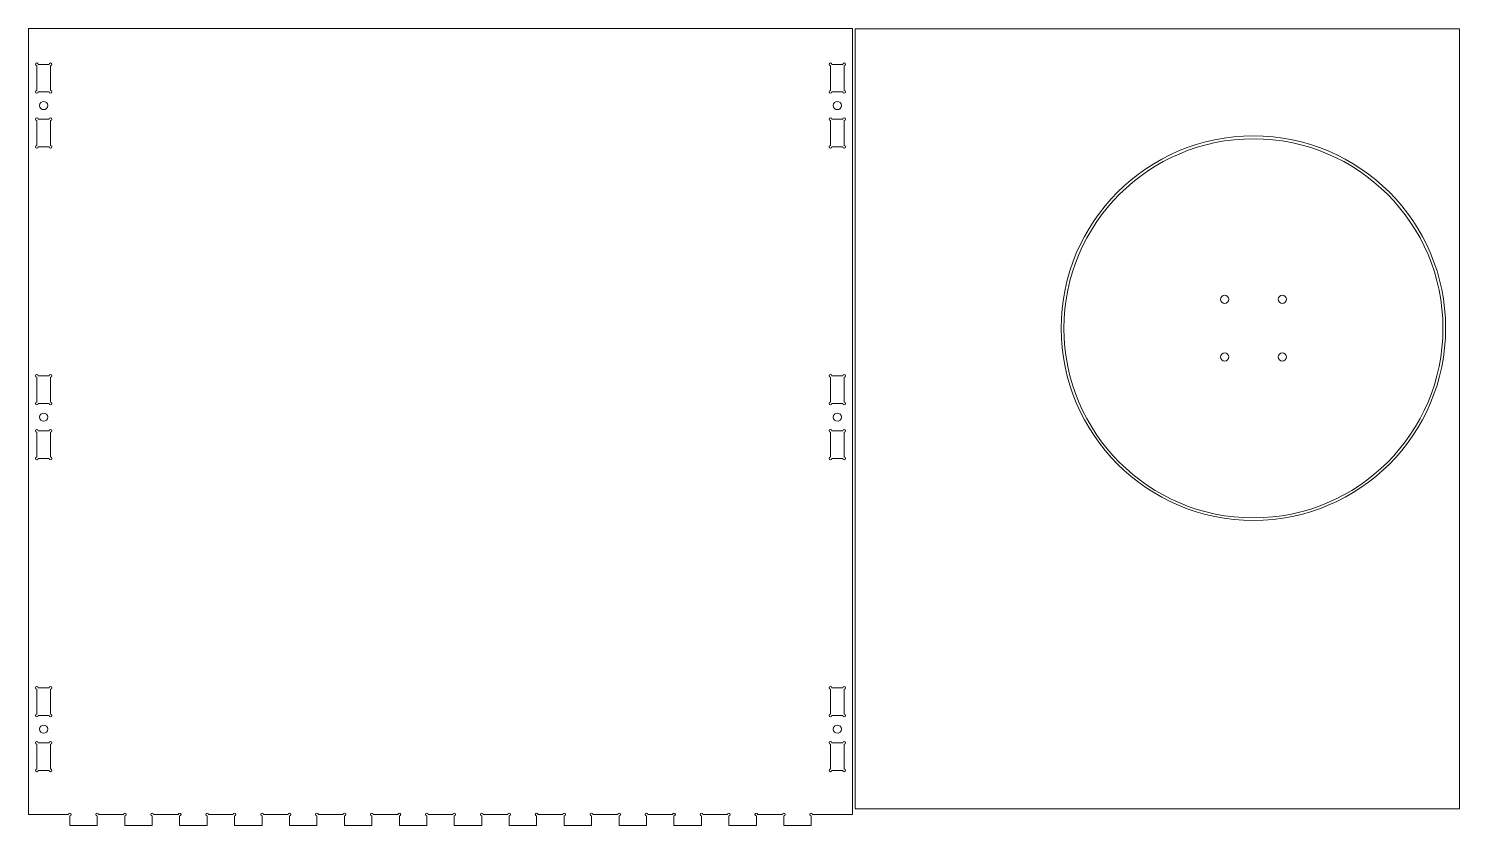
# Model space of a CAD drawing. Header units: millimetres. Extents: x -299 to 222, y -141 to 149.
import ezdxf

# ---------------------------------------------------------------- set-up
doc = ezdxf.new("R2010")
doc.units = ezdxf.units.MM
doc.header["$MEASUREMENT"] = 0
doc.layers.add('Layer 1', color=7, linetype='Continuous')

msp = doc.modelspace()

# ---------------------------------------------------------------- linework, layer by layer
at = {"layer": 'Layer 1', "color": 250, "lineweight": 9}
for points, knots in [([(-299, 149.0333), (-299, 149.0333), (1, 149.0333), (1, 149.0333), (1, 149.0333), (1, 149.0333), (1, -134), (1, -134), (1, -134), (1, -134), (1, -137), (1, -137), (1, -137), (1, -137), (-9, -137), (-9, -137), (-9, -137), (-9, -137), (-9.3204, -137), (-9.3204, -137), (-9.3204, -137), (-9.3204, -137), (-13.5, -137), (-13.5, -137), (-13.5, -137), (-13.5, -136.7239), (-13.7239, -136.5), (-14, -136.5), (-14, -136.5), (-14.2761, -136.5), (-14.5, -136.7239), (-14.5, -137), (-14.5, -137), (-14.5, -137.2761), (-14.2761, -137.5), (-14, -137.5), (-14, -137.5), (-14, -137.5), (-14, -141), (-14, -141), (-14, -141), (-14, -141), (-24, -141), (-24, -141), (-24, -141), (-24, -141), (-24, -137.5), (-24, -137.5), (-24, -137.5), (-23.7239, -137.5), (-23.5, -137.2761), (-23.5, -137), (-23.5, -137), (-23.5, -136.7239), (-23.7239, -136.5), (-24, -136.5), (-24, -136.5), (-24.2761, -136.5), (-24.5, -136.7239), (-24.5, -137), (-24.5, -137), (-24.5, -137), (-29, -137), (-29, -137), (-29, -137), (-29, -137), (-29.3204, -137), (-29.3204, -137), (-29.3204, -137), (-29.3204, -137), (-33.5, -137), (-33.5, -137), (-33.5, -137), (-33.5, -136.7239), (-33.7239, -136.5), (-34, -136.5), (-34, -136.5), (-34.2761, -136.5), (-34.5, -136.7239), (-34.5, -137), (-34.5, -137), (-34.5, -137.2761), (-34.2761, -137.5), (-34, -137.5), (-34, -137.5), (-34, -137.5), (-34, -141), (-34, -141), (-34, -141), (-34, -141), (-44, -141), (-44, -141), (-44, -141), (-44, -141), (-44, -137.5), (-44, -137.5), (-44, -137.5), (-43.7239, -137.5), (-43.5, -137.2761), (-43.5, -137), (-43.5, -137), (-43.5, -136.7239), (-43.7239, -136.5), (-44, -136.5), (-44, -136.5), (-44.2761, -136.5), (-44.5, -136.7239), (-44.5, -137), (-44.5, -137), (-44.5, -137), (-49, -137), (-49, -137), (-49, -137), (-49, -137), (-49.3204, -137), (-49.3204, -137), (-49.3204, -137), (-49.3204, -137), (-53.5, -137), (-53.5, -137), (-53.5, -137), (-53.5, -136.7239), (-53.7239, -136.5), (-54, -136.5), (-54, -136.5), (-54.2761, -136.5), (-54.5, -136.7239), (-54.5, -137), (-54.5, -137), (-54.5, -137.2761), (-54.2761, -137.5), (-54, -137.5), (-54, -137.5), (-54, -137.5), (-54, -141), (-54, -141), (-54, -141), (-54, -141), (-64, -141), (-64, -141), (-64, -141), (-64, -141), (-64, -137.5), (-64, -137.5), (-64, -137.5), (-63.7239, -137.5), (-63.5, -137.2761), (-63.5, -137), (-63.5, -137), (-63.5, -136.7239), (-63.7239, -136.5), (-64, -136.5), (-64, -136.5), (-64.2761, -136.5), (-64.5, -136.7239), (-64.5, -137), (-64.5, -137), (-64.5, -137), (-69, -137), (-69, -137), (-69, -137), (-69, -137), (-69.3204, -137), (-69.3204, -137), (-69.3204, -137), (-69.3204, -137), (-73.5, -137), (-73.5, -137), (-73.5, -137), (-73.5, -136.7239), (-73.7239, -136.5), (-74, -136.5), (-74, -136.5), (-74.2761, -136.5), (-74.5, -136.7239), (-74.5, -137), (-74.5, -137), (-74.5, -137.2761), (-74.2761, -137.5), (-74, -137.5), (-74, -137.5), (-74, -137.5), (-74, -141), (-74, -141), (-74, -141), (-74, -141), (-84, -141), (-84, -141), (-84, -141), (-84, -141), (-84, -137.5), (-84, -137.5), (-84, -137.5), (-83.7239, -137.5), (-83.5, -137.2761), (-83.5, -137), (-83.5, -137), (-83.5, -136.7239), (-83.7239, -136.5), (-84, -136.5), (-84, -136.5), (-84.2761, -136.5), (-84.5, -136.7239), (-84.5, -137), (-84.5, -137), (-84.5, -137), (-89, -137), (-89, -137), (-89, -137), (-89, -137), (-89.3204, -137), (-89.3204, -137), (-89.3204, -137), (-89.3204, -137), (-93.5, -137), (-93.5, -137), (-93.5, -137), (-93.5, -136.7239), (-93.7239, -136.5), (-94, -136.5), (-94, -136.5), (-94.2761, -136.5), (-94.5, -136.7239), (-94.5, -137), (-94.5, -137), (-94.5, -137.2761), (-94.2761, -137.5), (-94, -137.5), (-94, -137.5), (-94, -137.5), (-94, -141), (-94, -141), (-94, -141), (-94, -141), (-104, -141), (-104, -141), (-104, -141), (-104, -141), (-104, -137.5), (-104, -137.5), (-104, -137.5), (-103.7239, -137.5), (-103.5, -137.2761), (-103.5, -137), (-103.5, -137), (-103.5, -136.7239), (-103.7239, -136.5), (-104, -136.5), (-104, -136.5), (-104.2761, -136.5), (-104.5, -136.7239), (-104.5, -137), (-104.5, -137), (-104.5, -137), (-109, -137), (-109, -137), (-109, -137), (-109, -137), (-109.3204, -137), (-109.3204, -137), (-109.3204, -137), (-109.3204, -137), (-113.5, -137), (-113.5, -137), (-113.5, -137), (-113.5, -136.7239), (-113.7239, -136.5), (-114, -136.5), (-114, -136.5), (-114.2761, -136.5), (-114.5, -136.7239), (-114.5, -137), (-114.5, -137), (-114.5, -137.2761), (-114.2761, -137.5), (-114, -137.5), (-114, -137.5), (-114, -137.5), (-114, -141), (-114, -141), (-114, -141), (-114, -141), (-124, -141), (-124, -141), (-124, -141), (-124, -141), (-124, -137.5), (-124, -137.5), (-124, -137.5), (-123.7239, -137.5), (-123.5, -137.2761), (-123.5, -137), (-123.5, -137), (-123.5, -136.7239), (-123.7239, -136.5), (-124, -136.5), (-124, -136.5), (-124.2761, -136.5), (-124.5, -136.7239), (-124.5, -137), (-124.5, -137), (-124.5, -137), (-129, -137), (-129, -137), (-129, -137), (-129, -137), (-129.3204, -137), (-129.3204, -137), (-129.3204, -137), (-129.3204, -137), (-133.5, -137), (-133.5, -137), (-133.5, -137), (-133.5, -136.7239), (-133.7239, -136.5), (-134, -136.5), (-134, -136.5), (-134.2761, -136.5), (-134.5, -136.7239), (-134.5, -137), (-134.5, -137), (-134.5, -137.2761), (-134.2761, -137.5), (-134, -137.5), (-134, -137.5), (-134, -137.5), (-134, -141), (-134, -141), (-134, -141), (-134, -141), (-144, -141), (-144, -141), (-144, -141), (-144, -141), (-144, -137.5), (-144, -137.5), (-144, -137.5), (-143.7239, -137.5), (-143.5, -137.2761), (-143.5, -137), (-143.5, -137), (-143.5, -136.7239), (-143.7239, -136.5), (-144, -136.5), (-144, -136.5), (-144.2761, -136.5), (-144.5, -136.7239), (-144.5, -137), (-144.5, -137), (-144.5, -137), (-149, -137), (-149, -137), (-149, -137), (-149, -137), (-149.3204, -137), (-149.3204, -137), (-149.3204, -137), (-149.3204, -137), (-153.5, -137), (-153.5, -137), (-153.5, -137), (-153.5, -136.7239), (-153.7239, -136.5), (-154, -136.5), (-154, -136.5), (-154.2761, -136.5), (-154.5, -136.7239), (-154.5, -137), (-154.5, -137), (-154.5, -137.2761), (-154.2761, -137.5), (-154, -137.5), (-154, -137.5), (-154, -137.5), (-154, -141), (-154, -141), (-154, -141), (-154, -141), (-164, -141), (-164, -141), (-164, -141), (-164, -141), (-164, -137.5), (-164, -137.5), (-164, -137.5), (-163.7239, -137.5), (-163.5, -137.2761), (-163.5, -137), (-163.5, -137), (-163.5, -136.7239), (-163.7239, -136.5), (-164, -136.5), (-164, -136.5), (-164.2761, -136.5), (-164.5, -136.7239), (-164.5, -137), (-164.5, -137), (-164.5, -137), (-169, -137), (-169, -137), (-169, -137), (-169, -137), (-169.3204, -137), (-169.3204, -137), (-169.3204, -137), (-169.3204, -137), (-173.5, -137), (-173.5, -137), (-173.5, -137), (-173.5, -136.7239), (-173.7239, -136.5), (-174, -136.5), (-174, -136.5), (-174.2761, -136.5), (-174.5, -136.7239), (-174.5, -137), (-174.5, -137), (-174.5, -137.2761), (-174.2761, -137.5), (-174, -137.5), (-174, -137.5), (-174, -137.5), (-174, -141), (-174, -141), (-174, -141), (-174, -141), (-184, -141), (-184, -141), (-184, -141), (-184, -141), (-184, -137.5), (-184, -137.5), (-184, -137.5), (-183.7239, -137.5), (-183.5, -137.2761), (-183.5, -137), (-183.5, -137), (-183.5, -136.7239), (-183.7239, -136.5), (-184, -136.5), (-184, -136.5), (-184.2761, -136.5), (-184.5, -136.7239), (-184.5, -137), (-184.5, -137), (-184.5, -137), (-189, -137), (-189, -137), (-189, -137), (-189, -137), (-189.3204, -137), (-189.3204, -137), (-189.3204, -137), (-189.3204, -137), (-193.5, -137), (-193.5, -137), (-193.5, -137), (-193.5, -136.7239), (-193.7239, -136.5), (-194, -136.5), (-194, -136.5), (-194.2761, -136.5), (-194.5, -136.7239), (-194.5, -137), (-194.5, -137), (-194.5, -137.2761), (-194.2761, -137.5), (-194, -137.5), (-194, -137.5), (-194, -137.5), (-194, -141), (-194, -141), (-194, -141), (-194, -141), (-204, -141), (-204, -141), (-204, -141), (-204, -141), (-204, -137.5), (-204, -137.5), (-204, -137.5), (-203.7239, -137.5), (-203.5, -137.2761), (-203.5, -137), (-203.5, -137), (-203.5, -136.7239), (-203.7239, -136.5), (-204, -136.5), (-204, -136.5), (-204.2761, -136.5), (-204.5, -136.7239), (-204.5, -137), (-204.5, -137), (-204.5, -137), (-209, -137), (-209, -137), (-209, -137), (-209, -137), (-209.3204, -137), (-209.3204, -137), (-209.3204, -137), (-209.3204, -137), (-213.5, -137), (-213.5, -137), (-213.5, -137), (-213.5, -136.7239), (-213.7239, -136.5), (-214, -136.5), (-214, -136.5), (-214.2761, -136.5), (-214.5, -136.7239), (-214.5, -137), (-214.5, -137), (-214.5, -137.2761), (-214.2761, -137.5), (-214, -137.5), (-214, -137.5), (-214, -137.5), (-214, -141), (-214, -141), (-214, -141), (-214, -141), (-224, -141), (-224, -141), (-224, -141), (-224, -141), (-224, -137.5), (-224, -137.5), (-224, -137.5), (-223.7239, -137.5), (-223.5, -137.2761), (-223.5, -137), (-223.5, -137), (-223.5, -136.7239), (-223.7239, -136.5), (-224, -136.5), (-224, -136.5), (-224.2761, -136.5), (-224.5, -136.7239), (-224.5, -137), (-224.5, -137), (-224.5, -137), (-229, -137), (-229, -137), (-229, -137), (-229, -137), (-229.3204, -137), (-229.3204, -137), (-229.3204, -137), (-229.3204, -137), (-233.5, -137), (-233.5, -137), (-233.5, -137), (-233.5, -136.7239), (-233.7239, -136.5), (-234, -136.5), (-234, -136.5), (-234.2761, -136.5), (-234.5, -136.7239), (-234.5, -137), (-234.5, -137), (-234.5, -137.2761), (-234.2761, -137.5), (-234, -137.5), (-234, -137.5), (-234, -137.5), (-234, -141), (-234, -141), (-234, -141), (-234, -141), (-244, -141), (-244, -141), (-244, -141), (-244, -141), (-244, -137.5), (-244, -137.5), (-244, -137.5), (-243.7239, -137.5), (-243.5, -137.2761), (-243.5, -137), (-243.5, -137), (-243.5, -136.7239), (-243.7239, -136.5), (-244, -136.5), (-244, -136.5), (-244.2761, -136.5), (-244.5, -136.7239), (-244.5, -137), (-244.5, -137), (-244.5, -137), (-249, -137), (-249, -137), (-249, -137), (-249, -137), (-249.3204, -137), (-249.3204, -137), (-249.3204, -137), (-249.3204, -137), (-253.5, -137), (-253.5, -137), (-253.5, -137), (-253.5, -136.7239), (-253.7239, -136.5), (-254, -136.5), (-254, -136.5), (-254.2761, -136.5), (-254.5, -136.7239), (-254.5, -137), (-254.5, -137), (-254.5, -137.2761), (-254.2761, -137.5), (-254, -137.5), (-254, -137.5), (-254, -137.5), (-254, -141), (-254, -141), (-254, -141), (-254, -141), (-264, -141), (-264, -141), (-264, -141), (-264, -141), (-264, -137.5), (-264, -137.5), (-264, -137.5), (-263.7239, -137.5), (-263.5, -137.2761), (-263.5, -137), (-263.5, -137), (-263.5, -136.7239), (-263.7239, -136.5), (-264, -136.5), (-264, -136.5), (-264.2761, -136.5), (-264.5, -136.7239), (-264.5, -137), (-264.5, -137), (-264.5, -137), (-269, -137), (-269, -137), (-269, -137), (-269, -137), (-269.3204, -137), (-269.3204, -137), (-269.3204, -137), (-269.3204, -137), (-273.5, -137), (-273.5, -137), (-273.5, -137), (-273.5, -136.7239), (-273.7239, -136.5), (-274, -136.5), (-274, -136.5), (-274.2761, -136.5), (-274.5, -136.7239), (-274.5, -137), (-274.5, -137), (-274.5, -137.2761), (-274.2761, -137.5), (-274, -137.5), (-274, -137.5), (-274, -137.5), (-274, -141), (-274, -141), (-274, -141), (-274, -141), (-284, -141), (-284, -141), (-284, -141), (-284, -141), (-284, -137.5), (-284, -137.5), (-284, -137.5), (-283.7239, -137.5), (-283.5, -137.2761), (-283.5, -137), (-283.5, -137), (-283.5, -136.7239), (-283.7239, -136.5), (-284, -136.5), (-284, -136.5), (-284.2761, -136.5), (-284.5, -136.7239), (-284.5, -137), (-284.5, -137), (-284.5, -137), (-289, -137), (-289, -137), (-289, -137), (-289, -137), (-299, -137), (-299, -137), (-299, -137), (-299, -137), (-299, -134), (-299, -134), (-299, -134), (-299, -134), (-299, 149.0333), (-299, 149.0333)], [0, 0, 0, 0, 0.00571429, 0.00571429, 0.00571429, 0.00571429, 0.01142857, 0.01142857, 0.01142857, 0.01142857, 0.01714286, 0.01714286, 0.01714286, 0.01714286, 0.02285714, 0.02285714, 0.02285714, 0.02285714, 0.02857143, 0.02857143, 0.02857143, 0.02857143, 0.03428571, 0.03428571, 0.03428571, 0.03428571, 0.04, 0.04, 0.04, 0.04, 0.04571429, 0.04571429, 0.04571429, 0.04571429, 0.05142857, 0.05142857, 0.05142857, 0.05142857, 0.05714286, 0.05714286, 0.05714286, 0.05714286, 0.06285714, 0.06285714, 0.06285714, 0.06285714, 0.06857143, 0.06857143, 0.06857143, 0.06857143, 0.07428571, 0.07428571, 0.07428571, 0.07428571, 0.08, 0.08, 0.08, 0.08, 0.08571429, 0.08571429, 0.08571429, 0.08571429, 0.09142857, 0.09142857, 0.09142857, 0.09142857, 0.09714286, 0.09714286, 0.09714286, 0.09714286, 0.10285714, 0.10285714, 0.10285714, 0.10285714, 0.10857143, 0.10857143, 0.10857143, 0.10857143, 0.11428571, 0.11428571, 0.11428571, 0.11428571, 0.12, 0.12, 0.12, 0.12, 0.12571429, 0.12571429, 0.12571429, 0.12571429, 0.13142857, 0.13142857, 0.13142857, 0.13142857, 0.13714286, 0.13714286, 0.13714286, 0.13714286, 0.14285714, 0.14285714, 0.14285714, 0.14285714, 0.14857143, 0.14857143, 0.14857143, 0.14857143, 0.15428571, 0.15428571, 0.15428571, 0.15428571, 0.16, 0.16, 0.16, 0.16, 0.16571429, 0.16571429, 0.16571429, 0.16571429, 0.17142857, 0.17142857, 0.17142857, 0.17142857, 0.17714286, 0.17714286, 0.17714286, 0.17714286, 0.18285714, 0.18285714, 0.18285714, 0.18285714, 0.18857143, 0.18857143, 0.18857143, 0.18857143, 0.19428571, 0.19428571, 0.19428571, 0.19428571, 0.2, 0.2, 0.2, 0.2, 0.20571429, 0.20571429, 0.20571429, 0.20571429, 0.21142857, 0.21142857, 0.21142857, 0.21142857, 0.21714286, 0.21714286, 0.21714286, 0.21714286, 0.22285714, 0.22285714, 0.22285714, 0.22285714, 0.22857143, 0.22857143, 0.22857143, 0.22857143, 0.23428571, 0.23428571, 0.23428571, 0.23428571, 0.24, 0.24, 0.24, 0.24, 0.24571429, 0.24571429, 0.24571429, 0.24571429, 0.25142857, 0.25142857, 0.25142857, 0.25142857, 0.25714286, 0.25714286, 0.25714286, 0.25714286, 0.26285714, 0.26285714, 0.26285714, 0.26285714, 0.26857143, 0.26857143, 0.26857143, 0.26857143, 0.27428571, 0.27428571, 0.27428571, 0.27428571, 0.28, 0.28, 0.28, 0.28, 0.28571429, 0.28571429, 0.28571429, 0.28571429, 0.29142857, 0.29142857, 0.29142857, 0.29142857, 0.29714286, 0.29714286, 0.29714286, 0.29714286, 0.30285714, 0.30285714, 0.30285714, 0.30285714, 0.30857143, 0.30857143, 0.30857143, 0.30857143, 0.31428571, 0.31428571, 0.31428571, 0.31428571, 0.32, 0.32, 0.32, 0.32, 0.32571429, 0.32571429, 0.32571429, 0.32571429, 0.33142857, 0.33142857, 0.33142857, 0.33142857, 0.33714286, 0.33714286, 0.33714286, 0.33714286, 0.34285714, 0.34285714, 0.34285714, 0.34285714, 0.34857143, 0.34857143, 0.34857143, 0.34857143, 0.35428571, 0.35428571, 0.35428571, 0.35428571, 0.36, 0.36, 0.36, 0.36, 0.36571429, 0.36571429, 0.36571429, 0.36571429, 0.37142857, 0.37142857, 0.37142857, 0.37142857, 0.37714286, 0.37714286, 0.37714286, 0.37714286, 0.38285714, 0.38285714, 0.38285714, 0.38285714, 0.38857143, 0.38857143, 0.38857143, 0.38857143, 0.39428571, 0.39428571, 0.39428571, 0.39428571, 0.4, 0.4, 0.4, 0.4, 0.40571429, 0.40571429, 0.40571429, 0.40571429, 0.41142857, 0.41142857, 0.41142857, 0.41142857, 0.41714286, 0.41714286, 0.41714286, 0.41714286, 0.42285714, 0.42285714, 0.42285714, 0.42285714, 0.42857143, 0.42857143, 0.42857143, 0.42857143, 0.43428571, 0.43428571, 0.43428571, 0.43428571, 0.44, 0.44, 0.44, 0.44, 0.44571429, 0.44571429, 0.44571429, 0.44571429, 0.45142857, 0.45142857, 0.45142857, 0.45142857, 0.45714286, 0.45714286, 0.45714286, 0.45714286, 0.46285714, 0.46285714, 0.46285714, 0.46285714, 0.46857143, 0.46857143, 0.46857143, 0.46857143, 0.47428571, 0.47428571, 0.47428571, 0.47428571, 0.48, 0.48, 0.48, 0.48, 0.48571429, 0.48571429, 0.48571429, 0.48571429, 0.49142857, 0.49142857, 0.49142857, 0.49142857, 0.49714286, 0.49714286, 0.49714286, 0.49714286, 0.50285714, 0.50285714, 0.50285714, 0.50285714, 0.50857143, 0.50857143, 0.50857143, 0.50857143, 0.51428571, 0.51428571, 0.51428571, 0.51428571, 0.52, 0.52, 0.52, 0.52, 0.52571429, 0.52571429, 0.52571429, 0.52571429, 0.53142857, 0.53142857, 0.53142857, 0.53142857, 0.53714286, 0.53714286, 0.53714286, 0.53714286, 0.54285714, 0.54285714, 0.54285714, 0.54285714, 0.54857143, 0.54857143, 0.54857143, 0.54857143, 0.55428571, 0.55428571, 0.55428571, 0.55428571, 0.56, 0.56, 0.56, 0.56, 0.56571429, 0.56571429, 0.56571429, 0.56571429, 0.57142857, 0.57142857, 0.57142857, 0.57142857, 0.57714286, 0.57714286, 0.57714286, 0.57714286, 0.58285714, 0.58285714, 0.58285714, 0.58285714, 0.58857143, 0.58857143, 0.58857143, 0.58857143, 0.59428571, 0.59428571, 0.59428571, 0.59428571, 0.6, 0.6, 0.6, 0.6, 0.60571429, 0.60571429, 0.60571429, 0.60571429, 0.61142857, 0.61142857, 0.61142857, 0.61142857, 0.61714286, 0.61714286, 0.61714286, 0.61714286, 0.62285714, 0.62285714, 0.62285714, 0.62285714, 0.62857143, 0.62857143, 0.62857143, 0.62857143, 0.63428571, 0.63428571, 0.63428571, 0.63428571, 0.64, 0.64, 0.64, 0.64, 0.64571429, 0.64571429, 0.64571429, 0.64571429, 0.65142857, 0.65142857, 0.65142857, 0.65142857, 0.65714286, 0.65714286, 0.65714286, 0.65714286, 0.66285714, 0.66285714, 0.66285714, 0.66285714, 0.66857143, 0.66857143, 0.66857143, 0.66857143, 0.67428571, 0.67428571, 0.67428571, 0.67428571, 0.68, 0.68, 0.68, 0.68, 0.68571429, 0.68571429, 0.68571429, 0.68571429, 0.69142857, 0.69142857, 0.69142857, 0.69142857, 0.69714286, 0.69714286, 0.69714286, 0.69714286, 0.70285714, 0.70285714, 0.70285714, 0.70285714, 0.70857143, 0.70857143, 0.70857143, 0.70857143, 0.71428571, 0.71428571, 0.71428571, 0.71428571, 0.72, 0.72, 0.72, 0.72, 0.72571429, 0.72571429, 0.72571429, 0.72571429, 0.73142857, 0.73142857, 0.73142857, 0.73142857, 0.73714286, 0.73714286, 0.73714286, 0.73714286, 0.74285714, 0.74285714, 0.74285714, 0.74285714, 0.74857143, 0.74857143, 0.74857143, 0.74857143, 0.75428571, 0.75428571, 0.75428571, 0.75428571, 0.76, 0.76, 0.76, 0.76, 0.76571429, 0.76571429, 0.76571429, 0.76571429, 0.77142857, 0.77142857, 0.77142857, 0.77142857, 0.77714286, 0.77714286, 0.77714286, 0.77714286, 0.78285714, 0.78285714, 0.78285714, 0.78285714, 0.78857143, 0.78857143, 0.78857143, 0.78857143, 0.79428571, 0.79428571, 0.79428571, 0.79428571, 0.8, 0.8, 0.8, 0.8, 0.80571429, 0.80571429, 0.80571429, 0.80571429, 0.81142857, 0.81142857, 0.81142857, 0.81142857, 0.81714286, 0.81714286, 0.81714286, 0.81714286, 0.82285714, 0.82285714, 0.82285714, 0.82285714, 0.82857143, 0.82857143, 0.82857143, 0.82857143, 0.83428571, 0.83428571, 0.83428571, 0.83428571, 0.84, 0.84, 0.84, 0.84, 0.84571429, 0.84571429, 0.84571429, 0.84571429, 0.85142857, 0.85142857, 0.85142857, 0.85142857, 0.85714286, 0.85714286, 0.85714286, 0.85714286, 0.86285714, 0.86285714, 0.86285714, 0.86285714, 0.86857143, 0.86857143, 0.86857143, 0.86857143, 0.87428571, 0.87428571, 0.87428571, 0.87428571, 0.88, 0.88, 0.88, 0.88, 0.88571429, 0.88571429, 0.88571429, 0.88571429, 0.89142857, 0.89142857, 0.89142857, 0.89142857, 0.89714286, 0.89714286, 0.89714286, 0.89714286, 0.90285714, 0.90285714, 0.90285714, 0.90285714, 0.90857143, 0.90857143, 0.90857143, 0.90857143, 0.91428571, 0.91428571, 0.91428571, 0.91428571, 0.92, 0.92, 0.92, 0.92, 0.92571429, 0.92571429, 0.92571429, 0.92571429, 0.93142857, 0.93142857, 0.93142857, 0.93142857, 0.93714286, 0.93714286, 0.93714286, 0.93714286, 0.94285714, 0.94285714, 0.94285714, 0.94285714, 0.94857143, 0.94857143, 0.94857143, 0.94857143, 0.95428571, 0.95428571, 0.95428571, 0.95428571, 0.96, 0.96, 0.96, 0.96, 0.96571429, 0.96571429, 0.96571429, 0.96571429, 0.97142857, 0.97142857, 0.97142857, 0.97142857, 0.97714286, 0.97714286, 0.97714286, 0.97714286, 0.98285714, 0.98285714, 0.98285714, 0.98285714, 0.98857143, 0.98857143, 0.98857143, 0.98857143, 0.99428571, 0.99428571, 0.99428571, 0.99428571, 1, 1, 1, 1]), ([(2, 149), (2, 149), (222, 149), (222, 149), (222, 149), (222, 149), (222, -135), (222, -135), (222, -135), (222, -135), (2, -135), (2, -135), (2, -135), (2, -135), (2, 149), (2, 149)], [0, 0, 0, 0, 0.25, 0.25, 0.25, 0.25, 0.5, 0.5, 0.5, 0.5, 0.75, 0.75, 0.75, 0.75, 1, 1, 1, 1]), ([(-296.5, 136.0333), (-296.5, 136.3094), (-296.2761, 136.5333), (-296, 136.5333), (-296, 136.5333), (-295.7239, 136.5333), (-295.5, 136.3094), (-295.5, 136.0333), (-295.5, 136.0333), (-295.5, 136.0333), (-291.5, 136.0333), (-291.5, 136.0333), (-291.5, 136.0333), (-291.5, 136.3094), (-291.2761, 136.5333), (-291, 136.5333), (-291, 136.5333), (-290.7239, 136.5333), (-290.5, 136.3094), (-290.5, 136.0333), (-290.5, 136.0333), (-290.5, 135.7572), (-290.7239, 135.5333), (-291, 135.5333), (-291, 135.5333), (-291, 135.5333), (-291, 126.5333), (-291, 126.5333), (-291, 126.5333), (-290.7239, 126.5333), (-290.5, 126.3094), (-290.5, 126.0333), (-290.5, 126.0333), (-290.5, 125.7572), (-290.7239, 125.5333), (-291, 125.5333), (-291, 125.5333), (-291.2761, 125.5333), (-291.5, 125.7572), (-291.5, 126.0333), (-291.5, 126.0333), (-291.5, 126.0333), (-295.5, 126.0333), (-295.5, 126.0333), (-295.5, 126.0333), (-295.5, 125.7572), (-295.7239, 125.5333), (-296, 125.5333), (-296, 125.5333), (-296.2761, 125.5333), (-296.5, 125.7572), (-296.5, 126.0333), (-296.5, 126.0333), (-296.5, 126.3094), (-296.2761, 126.5333), (-296, 126.5333), (-296, 126.5333), (-296, 126.5333), (-296, 135.5333), (-296, 135.5333), (-296, 135.5333), (-296.2761, 135.5333), (-296.5, 135.7572), (-296.5, 136.0333)], [0, 0, 0, 0, 0.0625, 0.0625, 0.0625, 0.0625, 0.125, 0.125, 0.125, 0.125, 0.1875, 0.1875, 0.1875, 0.1875, 0.25, 0.25, 0.25, 0.25, 0.3125, 0.3125, 0.3125, 0.3125, 0.375, 0.375, 0.375, 0.375, 0.4375, 0.4375, 0.4375, 0.4375, 0.5, 0.5, 0.5, 0.5, 0.5625, 0.5625, 0.5625, 0.5625, 0.625, 0.625, 0.625, 0.625, 0.6875, 0.6875, 0.6875, 0.6875, 0.75, 0.75, 0.75, 0.75, 0.8125, 0.8125, 0.8125, 0.8125, 0.875, 0.875, 0.875, 0.875, 0.9375, 0.9375, 0.9375, 0.9375, 1, 1, 1, 1]), ([(-7.5, 136.0333), (-7.5, 136.3094), (-7.2761, 136.5333), (-7, 136.5333), (-7, 136.5333), (-6.7239, 136.5333), (-6.5, 136.3094), (-6.5, 136.0333), (-6.5, 136.0333), (-6.5, 136.0333), (-2.5, 136.0333), (-2.5, 136.0333), (-2.5, 136.0333), (-2.5, 136.3094), (-2.2761, 136.5333), (-2, 136.5333), (-2, 136.5333), (-1.7239, 136.5333), (-1.5, 136.3094), (-1.5, 136.0333), (-1.5, 136.0333), (-1.5, 135.7572), (-1.7239, 135.5333), (-2, 135.5333), (-2, 135.5333), (-2, 135.5333), (-2, 126.5333), (-2, 126.5333), (-2, 126.5333), (-1.7239, 126.5333), (-1.5, 126.3094), (-1.5, 126.0333), (-1.5, 126.0333), (-1.5, 125.7572), (-1.7239, 125.5333), (-2, 125.5333), (-2, 125.5333), (-2.2761, 125.5333), (-2.5, 125.7572), (-2.5, 126.0333), (-2.5, 126.0333), (-2.5, 126.0333), (-6.5, 126.0333), (-6.5, 126.0333), (-6.5, 126.0333), (-6.5, 125.7572), (-6.7239, 125.5333), (-7, 125.5333), (-7, 125.5333), (-7.2761, 125.5333), (-7.5, 125.7572), (-7.5, 126.0333), (-7.5, 126.0333), (-7.5, 126.3094), (-7.2761, 126.5333), (-7, 126.5333), (-7, 126.5333), (-7, 126.5333), (-7, 135.5333), (-7, 135.5333), (-7, 135.5333), (-7.2761, 135.5333), (-7.5, 135.7572), (-7.5, 136.0333)], [0, 0, 0, 0, 0.0625, 0.0625, 0.0625, 0.0625, 0.125, 0.125, 0.125, 0.125, 0.1875, 0.1875, 0.1875, 0.1875, 0.25, 0.25, 0.25, 0.25, 0.3125, 0.3125, 0.3125, 0.3125, 0.375, 0.375, 0.375, 0.375, 0.4375, 0.4375, 0.4375, 0.4375, 0.5, 0.5, 0.5, 0.5, 0.5625, 0.5625, 0.5625, 0.5625, 0.625, 0.625, 0.625, 0.625, 0.6875, 0.6875, 0.6875, 0.6875, 0.75, 0.75, 0.75, 0.75, 0.8125, 0.8125, 0.8125, 0.8125, 0.875, 0.875, 0.875, 0.875, 0.9375, 0.9375, 0.9375, 0.9375, 1, 1, 1, 1]), ([(-292, 121.0333), (-292, 120.205), (-292.6717, 119.5333), (-293.5, 119.5333), (-293.5, 119.5333), (-294.3283, 119.5333), (-295, 120.205), (-295, 121.0333), (-295, 121.0333), (-295, 121.8616), (-294.3283, 122.5333), (-293.5, 122.5333), (-293.5, 122.5333), (-292.6717, 122.5333), (-292, 121.8616), (-292, 121.0333)], [0, 0, 0, 0, 0.25, 0.25, 0.25, 0.25, 0.5, 0.5, 0.5, 0.5, 0.75, 0.75, 0.75, 0.75, 1, 1, 1, 1]), ([(-3, 121.0333), (-3, 120.205), (-3.6717, 119.5333), (-4.5, 119.5333), (-4.5, 119.5333), (-5.3283, 119.5333), (-6, 120.205), (-6, 121.0333), (-6, 121.0333), (-6, 121.8616), (-5.3283, 122.5333), (-4.5, 122.5333), (-4.5, 122.5333), (-3.6717, 122.5333), (-3, 121.8616), (-3, 121.0333)], [0, 0, 0, 0, 0.25, 0.25, 0.25, 0.25, 0.5, 0.5, 0.5, 0.5, 0.75, 0.75, 0.75, 0.75, 1, 1, 1, 1]), ([(-296.5, 116.0333), (-296.5, 116.3094), (-296.2761, 116.5333), (-296, 116.5333), (-296, 116.5333), (-295.7239, 116.5333), (-295.5, 116.3094), (-295.5, 116.0333), (-295.5, 116.0333), (-295.5, 116.0333), (-291.5, 116.0333), (-291.5, 116.0333), (-291.5, 116.0333), (-291.5, 116.3094), (-291.2761, 116.5333), (-291, 116.5333), (-291, 116.5333), (-290.7239, 116.5333), (-290.5, 116.3094), (-290.5, 116.0333), (-290.5, 116.0333), (-290.5, 115.7572), (-290.7239, 115.5333), (-291, 115.5333), (-291, 115.5333), (-291, 115.5333), (-291, 106.5333), (-291, 106.5333), (-291, 106.5333), (-290.7239, 106.5333), (-290.5, 106.3094), (-290.5, 106.0333), (-290.5, 106.0333), (-290.5, 105.7572), (-290.7239, 105.5333), (-291, 105.5333), (-291, 105.5333), (-291.2761, 105.5333), (-291.5, 105.7572), (-291.5, 106.0333), (-291.5, 106.0333), (-291.5, 106.0333), (-295.5, 106.0333), (-295.5, 106.0333), (-295.5, 106.0333), (-295.5, 105.7572), (-295.7239, 105.5333), (-296, 105.5333), (-296, 105.5333), (-296.2761, 105.5333), (-296.5, 105.7572), (-296.5, 106.0333), (-296.5, 106.0333), (-296.5, 106.3094), (-296.2761, 106.5333), (-296, 106.5333), (-296, 106.5333), (-296, 106.5333), (-296, 115.5333), (-296, 115.5333), (-296, 115.5333), (-296.2761, 115.5333), (-296.5, 115.7572), (-296.5, 116.0333)], [0, 0, 0, 0, 0.0625, 0.0625, 0.0625, 0.0625, 0.125, 0.125, 0.125, 0.125, 0.1875, 0.1875, 0.1875, 0.1875, 0.25, 0.25, 0.25, 0.25, 0.3125, 0.3125, 0.3125, 0.3125, 0.375, 0.375, 0.375, 0.375, 0.4375, 0.4375, 0.4375, 0.4375, 0.5, 0.5, 0.5, 0.5, 0.5625, 0.5625, 0.5625, 0.5625, 0.625, 0.625, 0.625, 0.625, 0.6875, 0.6875, 0.6875, 0.6875, 0.75, 0.75, 0.75, 0.75, 0.8125, 0.8125, 0.8125, 0.8125, 0.875, 0.875, 0.875, 0.875, 0.9375, 0.9375, 0.9375, 0.9375, 1, 1, 1, 1]), ([(-7.5, 116.0333), (-7.5, 116.3094), (-7.2761, 116.5333), (-7, 116.5333), (-7, 116.5333), (-6.7239, 116.5333), (-6.5, 116.3094), (-6.5, 116.0333), (-6.5, 116.0333), (-6.5, 116.0333), (-2.5, 116.0333), (-2.5, 116.0333), (-2.5, 116.0333), (-2.5, 116.3094), (-2.2761, 116.5333), (-2, 116.5333), (-2, 116.5333), (-1.7239, 116.5333), (-1.5, 116.3094), (-1.5, 116.0333), (-1.5, 116.0333), (-1.5, 115.7572), (-1.7239, 115.5333), (-2, 115.5333), (-2, 115.5333), (-2, 115.5333), (-2, 106.5333), (-2, 106.5333), (-2, 106.5333), (-1.7239, 106.5333), (-1.5, 106.3094), (-1.5, 106.0333), (-1.5, 106.0333), (-1.5, 105.7572), (-1.7239, 105.5333), (-2, 105.5333), (-2, 105.5333), (-2.2761, 105.5333), (-2.5, 105.7572), (-2.5, 106.0333), (-2.5, 106.0333), (-2.5, 106.0333), (-6.5, 106.0333), (-6.5, 106.0333), (-6.5, 106.0333), (-6.5, 105.7572), (-6.7239, 105.5333), (-7, 105.5333), (-7, 105.5333), (-7.2761, 105.5333), (-7.5, 105.7572), (-7.5, 106.0333), (-7.5, 106.0333), (-7.5, 106.3094), (-7.2761, 106.5333), (-7, 106.5333), (-7, 106.5333), (-7, 106.5333), (-7, 115.5333), (-7, 115.5333), (-7, 115.5333), (-7.2761, 115.5333), (-7.5, 115.7572), (-7.5, 116.0333)], [0, 0, 0, 0, 0.0625, 0.0625, 0.0625, 0.0625, 0.125, 0.125, 0.125, 0.125, 0.1875, 0.1875, 0.1875, 0.1875, 0.25, 0.25, 0.25, 0.25, 0.3125, 0.3125, 0.3125, 0.3125, 0.375, 0.375, 0.375, 0.375, 0.4375, 0.4375, 0.4375, 0.4375, 0.5, 0.5, 0.5, 0.5, 0.5625, 0.5625, 0.5625, 0.5625, 0.625, 0.625, 0.625, 0.625, 0.6875, 0.6875, 0.6875, 0.6875, 0.75, 0.75, 0.75, 0.75, 0.8125, 0.8125, 0.8125, 0.8125, 0.875, 0.875, 0.875, 0.875, 0.9375, 0.9375, 0.9375, 0.9375, 1, 1, 1, 1]), ([(147, 110), (185.6534, 110), (217, 78.6534), (217, 40), (217, 40), (217, 1.3466), (185.6534, -30), (147, -30), (147, -30), (108.3466, -30), (77, 1.3466), (77, 40), (77, 40), (77, 78.6534), (108.3466, 110), (147, 110)], [0, 0, 0, 0, 0.25, 0.25, 0.25, 0.25, 0.5, 0.5, 0.5, 0.5, 0.75, 0.75, 0.75, 0.75, 1, 1, 1, 1]), ([(147.0096, 108.9371), (185.1108, 108.9371), (216.0096, 78.0383), (216.0096, 39.9371), (216.0096, 39.9371), (216.0096, 1.8359), (185.1108, -29.0629), (147.0096, -29.0629), (147.0096, -29.0629), (108.9084, -29.0629), (78.0096, 1.8359), (78.0096, 39.9371), (78.0096, 39.9371), (78.0096, 78.0383), (108.9084, 108.9371), (147.0096, 108.9371)], [0, 0, 0, 0, 0.25, 0.25, 0.25, 0.25, 0.5, 0.5, 0.5, 0.5, 0.75, 0.75, 0.75, 0.75, 1, 1, 1, 1]), ([(136.5445, 51.9983), (137.3728, 51.9983), (138.0445, 51.3266), (138.0445, 50.4983), (138.0445, 50.4983), (138.0445, 49.67), (137.3728, 48.9983), (136.5445, 48.9983), (136.5445, 48.9983), (135.7162, 48.9983), (135.0445, 49.67), (135.0445, 50.4983), (135.0445, 50.4983), (135.0445, 51.3266), (135.7162, 51.9983), (136.5445, 51.9983)], [0, 0, 0, 0, 0.25, 0.25, 0.25, 0.25, 0.5, 0.5, 0.5, 0.5, 0.75, 0.75, 0.75, 0.75, 1, 1, 1, 1]), ([(157.5445, 51.9983), (156.7162, 51.9983), (156.0445, 51.3266), (156.0445, 50.4983), (156.0445, 50.4983), (156.0445, 49.67), (156.7162, 48.9983), (157.5445, 48.9983), (157.5445, 48.9983), (158.3728, 48.9983), (159.0445, 49.67), (159.0445, 50.4983), (159.0445, 50.4983), (159.0445, 51.3266), (158.3728, 51.9983), (157.5445, 51.9983)], [0, 0, 0, 0, 0.25, 0.25, 0.25, 0.25, 0.5, 0.5, 0.5, 0.5, 0.75, 0.75, 0.75, 0.75, 1, 1, 1, 1]), ([(136.5445, 27.9983), (137.3728, 27.9983), (138.0445, 28.67), (138.0445, 29.4983), (138.0445, 29.4983), (138.0445, 30.3266), (137.3728, 30.9983), (136.5445, 30.9983), (136.5445, 30.9983), (135.7162, 30.9983), (135.0445, 30.3266), (135.0445, 29.4983), (135.0445, 29.4983), (135.0445, 28.67), (135.7162, 27.9983), (136.5445, 27.9983)], [0, 0, 0, 0, 0.25, 0.25, 0.25, 0.25, 0.5, 0.5, 0.5, 0.5, 0.75, 0.75, 0.75, 0.75, 1, 1, 1, 1]), ([(157.5445, 27.9983), (156.7162, 27.9983), (156.0445, 28.67), (156.0445, 29.4983), (156.0445, 29.4983), (156.0445, 30.3266), (156.7162, 30.9983), (157.5445, 30.9983), (157.5445, 30.9983), (158.3728, 30.9983), (159.0445, 30.3266), (159.0445, 29.4983), (159.0445, 29.4983), (159.0445, 28.67), (158.3728, 27.9983), (157.5445, 27.9983)], [0, 0, 0, 0, 0.25, 0.25, 0.25, 0.25, 0.5, 0.5, 0.5, 0.5, 0.75, 0.75, 0.75, 0.75, 1, 1, 1, 1]), ([(-296.5, 22.5973), (-296.5, 22.8734), (-296.2761, 23.0973), (-296, 23.0973), (-296, 23.0973), (-295.7239, 23.0973), (-295.5, 22.8734), (-295.5, 22.5973), (-295.5, 22.5973), (-295.5, 22.5973), (-291.5, 22.5973), (-291.5, 22.5973), (-291.5, 22.5973), (-291.5, 22.8734), (-291.2761, 23.0973), (-291, 23.0973), (-291, 23.0973), (-290.7239, 23.0973), (-290.5, 22.8734), (-290.5, 22.5973), (-290.5, 22.5973), (-290.5, 22.3212), (-290.7239, 22.0973), (-291, 22.0973), (-291, 22.0973), (-291, 22.0973), (-291, 13.0973), (-291, 13.0973), (-291, 13.0973), (-290.7239, 13.0973), (-290.5, 12.8734), (-290.5, 12.5973), (-290.5, 12.5973), (-290.5, 12.3212), (-290.7239, 12.0973), (-291, 12.0973), (-291, 12.0973), (-291.2761, 12.0973), (-291.5, 12.3212), (-291.5, 12.5973), (-291.5, 12.5973), (-291.5, 12.5973), (-295.5, 12.5973), (-295.5, 12.5973), (-295.5, 12.5973), (-295.5, 12.3212), (-295.7239, 12.0973), (-296, 12.0973), (-296, 12.0973), (-296.2761, 12.0973), (-296.5, 12.3212), (-296.5, 12.5973), (-296.5, 12.5973), (-296.5, 12.8734), (-296.2761, 13.0973), (-296, 13.0973), (-296, 13.0973), (-296, 13.0973), (-296, 22.0973), (-296, 22.0973), (-296, 22.0973), (-296.2761, 22.0973), (-296.5, 22.3212), (-296.5, 22.5973)], [0, 0, 0, 0, 0.0625, 0.0625, 0.0625, 0.0625, 0.125, 0.125, 0.125, 0.125, 0.1875, 0.1875, 0.1875, 0.1875, 0.25, 0.25, 0.25, 0.25, 0.3125, 0.3125, 0.3125, 0.3125, 0.375, 0.375, 0.375, 0.375, 0.4375, 0.4375, 0.4375, 0.4375, 0.5, 0.5, 0.5, 0.5, 0.5625, 0.5625, 0.5625, 0.5625, 0.625, 0.625, 0.625, 0.625, 0.6875, 0.6875, 0.6875, 0.6875, 0.75, 0.75, 0.75, 0.75, 0.8125, 0.8125, 0.8125, 0.8125, 0.875, 0.875, 0.875, 0.875, 0.9375, 0.9375, 0.9375, 0.9375, 1, 1, 1, 1]), ([(-7.5, 22.5973), (-7.5, 22.8734), (-7.2761, 23.0973), (-7, 23.0973), (-7, 23.0973), (-6.7239, 23.0973), (-6.5, 22.8734), (-6.5, 22.5973), (-6.5, 22.5973), (-6.5, 22.5973), (-2.5, 22.5973), (-2.5, 22.5973), (-2.5, 22.5973), (-2.5, 22.8734), (-2.2761, 23.0973), (-2, 23.0973), (-2, 23.0973), (-1.7239, 23.0973), (-1.5, 22.8734), (-1.5, 22.5973), (-1.5, 22.5973), (-1.5, 22.3212), (-1.7239, 22.0973), (-2, 22.0973), (-2, 22.0973), (-2, 22.0973), (-2, 13.0973), (-2, 13.0973), (-2, 13.0973), (-1.7239, 13.0973), (-1.5, 12.8734), (-1.5, 12.5973), (-1.5, 12.5973), (-1.5, 12.3212), (-1.7239, 12.0973), (-2, 12.0973), (-2, 12.0973), (-2.2761, 12.0973), (-2.5, 12.3212), (-2.5, 12.5973), (-2.5, 12.5973), (-2.5, 12.5973), (-6.5, 12.5973), (-6.5, 12.5973), (-6.5, 12.5973), (-6.5, 12.3212), (-6.7239, 12.0973), (-7, 12.0973), (-7, 12.0973), (-7.2761, 12.0973), (-7.5, 12.3212), (-7.5, 12.5973), (-7.5, 12.5973), (-7.5, 12.8734), (-7.2761, 13.0973), (-7, 13.0973), (-7, 13.0973), (-7, 13.0973), (-7, 22.0973), (-7, 22.0973), (-7, 22.0973), (-7.2761, 22.0973), (-7.5, 22.3212), (-7.5, 22.5973)], [0, 0, 0, 0, 0.0625, 0.0625, 0.0625, 0.0625, 0.125, 0.125, 0.125, 0.125, 0.1875, 0.1875, 0.1875, 0.1875, 0.25, 0.25, 0.25, 0.25, 0.3125, 0.3125, 0.3125, 0.3125, 0.375, 0.375, 0.375, 0.375, 0.4375, 0.4375, 0.4375, 0.4375, 0.5, 0.5, 0.5, 0.5, 0.5625, 0.5625, 0.5625, 0.5625, 0.625, 0.625, 0.625, 0.625, 0.6875, 0.6875, 0.6875, 0.6875, 0.75, 0.75, 0.75, 0.75, 0.8125, 0.8125, 0.8125, 0.8125, 0.875, 0.875, 0.875, 0.875, 0.9375, 0.9375, 0.9375, 0.9375, 1, 1, 1, 1]), ([(-292, 7.5973), (-292, 6.769), (-292.6717, 6.0973), (-293.5, 6.0973), (-293.5, 6.0973), (-294.3283, 6.0973), (-295, 6.769), (-295, 7.5973), (-295, 7.5973), (-295, 8.4256), (-294.3283, 9.0973), (-293.5, 9.0973), (-293.5, 9.0973), (-292.6717, 9.0973), (-292, 8.4256), (-292, 7.5973)], [0, 0, 0, 0, 0.25, 0.25, 0.25, 0.25, 0.5, 0.5, 0.5, 0.5, 0.75, 0.75, 0.75, 0.75, 1, 1, 1, 1]), ([(-3, 7.5973), (-3, 6.769), (-3.6717, 6.0973), (-4.5, 6.0973), (-4.5, 6.0973), (-5.3283, 6.0973), (-6, 6.769), (-6, 7.5973), (-6, 7.5973), (-6, 8.4256), (-5.3283, 9.0973), (-4.5, 9.0973), (-4.5, 9.0973), (-3.6717, 9.0973), (-3, 8.4256), (-3, 7.5973)], [0, 0, 0, 0, 0.25, 0.25, 0.25, 0.25, 0.5, 0.5, 0.5, 0.5, 0.75, 0.75, 0.75, 0.75, 1, 1, 1, 1]), ([(-296.5, 2.5973), (-296.5, 2.8734), (-296.2761, 3.0973), (-296, 3.0973), (-296, 3.0973), (-295.7239, 3.0973), (-295.5, 2.8734), (-295.5, 2.5973), (-295.5, 2.5973), (-295.5, 2.5973), (-291.5, 2.5973), (-291.5, 2.5973), (-291.5, 2.5973), (-291.5, 2.8734), (-291.2761, 3.0973), (-291, 3.0973), (-291, 3.0973), (-290.7239, 3.0973), (-290.5, 2.8734), (-290.5, 2.5973), (-290.5, 2.5973), (-290.5, 2.3212), (-290.7239, 2.0973), (-291, 2.0973), (-291, 2.0973), (-291, 2.0973), (-291, -6.9027), (-291, -6.9027), (-291, -6.9027), (-290.7239, -6.9027), (-290.5, -7.1266), (-290.5, -7.4027), (-290.5, -7.4027), (-290.5, -7.6788), (-290.7239, -7.9027), (-291, -7.9027), (-291, -7.9027), (-291.2761, -7.9027), (-291.5, -7.6788), (-291.5, -7.4027), (-291.5, -7.4027), (-291.5, -7.4027), (-295.5, -7.4027), (-295.5, -7.4027), (-295.5, -7.4027), (-295.5, -7.6788), (-295.7239, -7.9027), (-296, -7.9027), (-296, -7.9027), (-296.2761, -7.9027), (-296.5, -7.6788), (-296.5, -7.4027), (-296.5, -7.4027), (-296.5, -7.1266), (-296.2761, -6.9027), (-296, -6.9027), (-296, -6.9027), (-296, -6.9027), (-296, 2.0973), (-296, 2.0973), (-296, 2.0973), (-296.2761, 2.0973), (-296.5, 2.3212), (-296.5, 2.5973)], [0, 0, 0, 0, 0.0625, 0.0625, 0.0625, 0.0625, 0.125, 0.125, 0.125, 0.125, 0.1875, 0.1875, 0.1875, 0.1875, 0.25, 0.25, 0.25, 0.25, 0.3125, 0.3125, 0.3125, 0.3125, 0.375, 0.375, 0.375, 0.375, 0.4375, 0.4375, 0.4375, 0.4375, 0.5, 0.5, 0.5, 0.5, 0.5625, 0.5625, 0.5625, 0.5625, 0.625, 0.625, 0.625, 0.625, 0.6875, 0.6875, 0.6875, 0.6875, 0.75, 0.75, 0.75, 0.75, 0.8125, 0.8125, 0.8125, 0.8125, 0.875, 0.875, 0.875, 0.875, 0.9375, 0.9375, 0.9375, 0.9375, 1, 1, 1, 1]), ([(-7.5, 2.5973), (-7.5, 2.8734), (-7.2761, 3.0973), (-7, 3.0973), (-7, 3.0973), (-6.7239, 3.0973), (-6.5, 2.8734), (-6.5, 2.5973), (-6.5, 2.5973), (-6.5, 2.5973), (-2.5, 2.5973), (-2.5, 2.5973), (-2.5, 2.5973), (-2.5, 2.8734), (-2.2761, 3.0973), (-2, 3.0973), (-2, 3.0973), (-1.7239, 3.0973), (-1.5, 2.8734), (-1.5, 2.5973), (-1.5, 2.5973), (-1.5, 2.3212), (-1.7239, 2.0973), (-2, 2.0973), (-2, 2.0973), (-2, 2.0973), (-2, -6.9027), (-2, -6.9027), (-2, -6.9027), (-1.7239, -6.9027), (-1.5, -7.1266), (-1.5, -7.4027), (-1.5, -7.4027), (-1.5, -7.6788), (-1.7239, -7.9027), (-2, -7.9027), (-2, -7.9027), (-2.2761, -7.9027), (-2.5, -7.6788), (-2.5, -7.4027), (-2.5, -7.4027), (-2.5, -7.4027), (-6.5, -7.4027), (-6.5, -7.4027), (-6.5, -7.4027), (-6.5, -7.6788), (-6.7239, -7.9027), (-7, -7.9027), (-7, -7.9027), (-7.2761, -7.9027), (-7.5, -7.6788), (-7.5, -7.4027), (-7.5, -7.4027), (-7.5, -7.1266), (-7.2761, -6.9027), (-7, -6.9027), (-7, -6.9027), (-7, -6.9027), (-7, 2.0973), (-7, 2.0973), (-7, 2.0973), (-7.2761, 2.0973), (-7.5, 2.3212), (-7.5, 2.5973)], [0, 0, 0, 0, 0.0625, 0.0625, 0.0625, 0.0625, 0.125, 0.125, 0.125, 0.125, 0.1875, 0.1875, 0.1875, 0.1875, 0.25, 0.25, 0.25, 0.25, 0.3125, 0.3125, 0.3125, 0.3125, 0.375, 0.375, 0.375, 0.375, 0.4375, 0.4375, 0.4375, 0.4375, 0.5, 0.5, 0.5, 0.5, 0.5625, 0.5625, 0.5625, 0.5625, 0.625, 0.625, 0.625, 0.625, 0.6875, 0.6875, 0.6875, 0.6875, 0.75, 0.75, 0.75, 0.75, 0.8125, 0.8125, 0.8125, 0.8125, 0.875, 0.875, 0.875, 0.875, 0.9375, 0.9375, 0.9375, 0.9375, 1, 1, 1, 1]), ([(-296.5, -90.9667), (-296.5, -90.6906), (-296.2761, -90.4667), (-296, -90.4667), (-296, -90.4667), (-295.7239, -90.4667), (-295.5, -90.6906), (-295.5, -90.9667), (-295.5, -90.9667), (-295.5, -90.9667), (-291.5, -90.9667), (-291.5, -90.9667), (-291.5, -90.9667), (-291.5, -90.6906), (-291.2761, -90.4667), (-291, -90.4667), (-291, -90.4667), (-290.7239, -90.4667), (-290.5, -90.6906), (-290.5, -90.9667), (-290.5, -90.9667), (-290.5, -91.2428), (-290.7239, -91.4667), (-291, -91.4667), (-291, -91.4667), (-291, -91.4667), (-291, -100.4667), (-291, -100.4667), (-291, -100.4667), (-290.7239, -100.4667), (-290.5, -100.6906), (-290.5, -100.9667), (-290.5, -100.9667), (-290.5, -101.2428), (-290.7239, -101.4667), (-291, -101.4667), (-291, -101.4667), (-291.2761, -101.4667), (-291.5, -101.2428), (-291.5, -100.9667), (-291.5, -100.9667), (-291.5, -100.9667), (-295.5, -100.9667), (-295.5, -100.9667), (-295.5, -100.9667), (-295.5, -101.2428), (-295.7239, -101.4667), (-296, -101.4667), (-296, -101.4667), (-296.2761, -101.4667), (-296.5, -101.2428), (-296.5, -100.9667), (-296.5, -100.9667), (-296.5, -100.6906), (-296.2761, -100.4667), (-296, -100.4667), (-296, -100.4667), (-296, -100.4667), (-296, -91.4667), (-296, -91.4667), (-296, -91.4667), (-296.2761, -91.4667), (-296.5, -91.2428), (-296.5, -90.9667)], [0, 0, 0, 0, 0.0625, 0.0625, 0.0625, 0.0625, 0.125, 0.125, 0.125, 0.125, 0.1875, 0.1875, 0.1875, 0.1875, 0.25, 0.25, 0.25, 0.25, 0.3125, 0.3125, 0.3125, 0.3125, 0.375, 0.375, 0.375, 0.375, 0.4375, 0.4375, 0.4375, 0.4375, 0.5, 0.5, 0.5, 0.5, 0.5625, 0.5625, 0.5625, 0.5625, 0.625, 0.625, 0.625, 0.625, 0.6875, 0.6875, 0.6875, 0.6875, 0.75, 0.75, 0.75, 0.75, 0.8125, 0.8125, 0.8125, 0.8125, 0.875, 0.875, 0.875, 0.875, 0.9375, 0.9375, 0.9375, 0.9375, 1, 1, 1, 1]), ([(-7.5, -90.9667), (-7.5, -90.6906), (-7.2761, -90.4667), (-7, -90.4667), (-7, -90.4667), (-6.7239, -90.4667), (-6.5, -90.6906), (-6.5, -90.9667), (-6.5, -90.9667), (-6.5, -90.9667), (-2.5, -90.9667), (-2.5, -90.9667), (-2.5, -90.9667), (-2.5, -90.6906), (-2.2761, -90.4667), (-2, -90.4667), (-2, -90.4667), (-1.7239, -90.4667), (-1.5, -90.6906), (-1.5, -90.9667), (-1.5, -90.9667), (-1.5, -91.2428), (-1.7239, -91.4667), (-2, -91.4667), (-2, -91.4667), (-2, -91.4667), (-2, -100.4667), (-2, -100.4667), (-2, -100.4667), (-1.7239, -100.4667), (-1.5, -100.6906), (-1.5, -100.9667), (-1.5, -100.9667), (-1.5, -101.2428), (-1.7239, -101.4667), (-2, -101.4667), (-2, -101.4667), (-2.2761, -101.4667), (-2.5, -101.2428), (-2.5, -100.9667), (-2.5, -100.9667), (-2.5, -100.9667), (-6.5, -100.9667), (-6.5, -100.9667), (-6.5, -100.9667), (-6.5, -101.2428), (-6.7239, -101.4667), (-7, -101.4667), (-7, -101.4667), (-7.2761, -101.4667), (-7.5, -101.2428), (-7.5, -100.9667), (-7.5, -100.9667), (-7.5, -100.6906), (-7.2761, -100.4667), (-7, -100.4667), (-7, -100.4667), (-7, -100.4667), (-7, -91.4667), (-7, -91.4667), (-7, -91.4667), (-7.2761, -91.4667), (-7.5, -91.2428), (-7.5, -90.9667)], [0, 0, 0, 0, 0.0625, 0.0625, 0.0625, 0.0625, 0.125, 0.125, 0.125, 0.125, 0.1875, 0.1875, 0.1875, 0.1875, 0.25, 0.25, 0.25, 0.25, 0.3125, 0.3125, 0.3125, 0.3125, 0.375, 0.375, 0.375, 0.375, 0.4375, 0.4375, 0.4375, 0.4375, 0.5, 0.5, 0.5, 0.5, 0.5625, 0.5625, 0.5625, 0.5625, 0.625, 0.625, 0.625, 0.625, 0.6875, 0.6875, 0.6875, 0.6875, 0.75, 0.75, 0.75, 0.75, 0.8125, 0.8125, 0.8125, 0.8125, 0.875, 0.875, 0.875, 0.875, 0.9375, 0.9375, 0.9375, 0.9375, 1, 1, 1, 1]), ([(-292, -105.9667), (-292, -106.795), (-292.6717, -107.4667), (-293.5, -107.4667), (-293.5, -107.4667), (-294.3283, -107.4667), (-295, -106.795), (-295, -105.9667), (-295, -105.9667), (-295, -105.1384), (-294.3283, -104.4667), (-293.5, -104.4667), (-293.5, -104.4667), (-292.6717, -104.4667), (-292, -105.1384), (-292, -105.9667)], [0, 0, 0, 0, 0.25, 0.25, 0.25, 0.25, 0.5, 0.5, 0.5, 0.5, 0.75, 0.75, 0.75, 0.75, 1, 1, 1, 1]), ([(-3, -105.9667), (-3, -106.795), (-3.6717, -107.4667), (-4.5, -107.4667), (-4.5, -107.4667), (-5.3283, -107.4667), (-6, -106.795), (-6, -105.9667), (-6, -105.9667), (-6, -105.1384), (-5.3283, -104.4667), (-4.5, -104.4667), (-4.5, -104.4667), (-3.6717, -104.4667), (-3, -105.1384), (-3, -105.9667)], [0, 0, 0, 0, 0.25, 0.25, 0.25, 0.25, 0.5, 0.5, 0.5, 0.5, 0.75, 0.75, 0.75, 0.75, 1, 1, 1, 1]), ([(-296.5, -110.9667), (-296.5, -110.6906), (-296.2761, -110.4667), (-296, -110.4667), (-296, -110.4667), (-295.7239, -110.4667), (-295.5, -110.6906), (-295.5, -110.9667), (-295.5, -110.9667), (-295.5, -110.9667), (-291.5, -110.9667), (-291.5, -110.9667), (-291.5, -110.9667), (-291.5, -110.6906), (-291.2761, -110.4667), (-291, -110.4667), (-291, -110.4667), (-290.7239, -110.4667), (-290.5, -110.6906), (-290.5, -110.9667), (-290.5, -110.9667), (-290.5, -111.2428), (-290.7239, -111.4667), (-291, -111.4667), (-291, -111.4667), (-291, -111.4667), (-291, -120.4667), (-291, -120.4667), (-291, -120.4667), (-290.7239, -120.4667), (-290.5, -120.6906), (-290.5, -120.9667), (-290.5, -120.9667), (-290.5, -121.2428), (-290.7239, -121.4667), (-291, -121.4667), (-291, -121.4667), (-291.2761, -121.4667), (-291.5, -121.2428), (-291.5, -120.9667), (-291.5, -120.9667), (-291.5, -120.9667), (-295.5, -120.9667), (-295.5, -120.9667), (-295.5, -120.9667), (-295.5, -121.2428), (-295.7239, -121.4667), (-296, -121.4667), (-296, -121.4667), (-296.2761, -121.4667), (-296.5, -121.2428), (-296.5, -120.9667), (-296.5, -120.9667), (-296.5, -120.6906), (-296.2761, -120.4667), (-296, -120.4667), (-296, -120.4667), (-296, -120.4667), (-296, -111.4667), (-296, -111.4667), (-296, -111.4667), (-296.2761, -111.4667), (-296.5, -111.2428), (-296.5, -110.9667)], [0, 0, 0, 0, 0.0625, 0.0625, 0.0625, 0.0625, 0.125, 0.125, 0.125, 0.125, 0.1875, 0.1875, 0.1875, 0.1875, 0.25, 0.25, 0.25, 0.25, 0.3125, 0.3125, 0.3125, 0.3125, 0.375, 0.375, 0.375, 0.375, 0.4375, 0.4375, 0.4375, 0.4375, 0.5, 0.5, 0.5, 0.5, 0.5625, 0.5625, 0.5625, 0.5625, 0.625, 0.625, 0.625, 0.625, 0.6875, 0.6875, 0.6875, 0.6875, 0.75, 0.75, 0.75, 0.75, 0.8125, 0.8125, 0.8125, 0.8125, 0.875, 0.875, 0.875, 0.875, 0.9375, 0.9375, 0.9375, 0.9375, 1, 1, 1, 1]), ([(-7.5, -110.9667), (-7.5, -110.6906), (-7.2761, -110.4667), (-7, -110.4667), (-7, -110.4667), (-6.7239, -110.4667), (-6.5, -110.6906), (-6.5, -110.9667), (-6.5, -110.9667), (-6.5, -110.9667), (-2.5, -110.9667), (-2.5, -110.9667), (-2.5, -110.9667), (-2.5, -110.6906), (-2.2761, -110.4667), (-2, -110.4667), (-2, -110.4667), (-1.7239, -110.4667), (-1.5, -110.6906), (-1.5, -110.9667), (-1.5, -110.9667), (-1.5, -111.2428), (-1.7239, -111.4667), (-2, -111.4667), (-2, -111.4667), (-2, -111.4667), (-2, -120.4667), (-2, -120.4667), (-2, -120.4667), (-1.7239, -120.4667), (-1.5, -120.6906), (-1.5, -120.9667), (-1.5, -120.9667), (-1.5, -121.2428), (-1.7239, -121.4667), (-2, -121.4667), (-2, -121.4667), (-2.2761, -121.4667), (-2.5, -121.2428), (-2.5, -120.9667), (-2.5, -120.9667), (-2.5, -120.9667), (-6.5, -120.9667), (-6.5, -120.9667), (-6.5, -120.9667), (-6.5, -121.2428), (-6.7239, -121.4667), (-7, -121.4667), (-7, -121.4667), (-7.2761, -121.4667), (-7.5, -121.2428), (-7.5, -120.9667), (-7.5, -120.9667), (-7.5, -120.6906), (-7.2761, -120.4667), (-7, -120.4667), (-7, -120.4667), (-7, -120.4667), (-7, -111.4667), (-7, -111.4667), (-7, -111.4667), (-7.2761, -111.4667), (-7.5, -111.2428), (-7.5, -110.9667)], [0, 0, 0, 0, 0.0625, 0.0625, 0.0625, 0.0625, 0.125, 0.125, 0.125, 0.125, 0.1875, 0.1875, 0.1875, 0.1875, 0.25, 0.25, 0.25, 0.25, 0.3125, 0.3125, 0.3125, 0.3125, 0.375, 0.375, 0.375, 0.375, 0.4375, 0.4375, 0.4375, 0.4375, 0.5, 0.5, 0.5, 0.5, 0.5625, 0.5625, 0.5625, 0.5625, 0.625, 0.625, 0.625, 0.625, 0.6875, 0.6875, 0.6875, 0.6875, 0.75, 0.75, 0.75, 0.75, 0.8125, 0.8125, 0.8125, 0.8125, 0.875, 0.875, 0.875, 0.875, 0.9375, 0.9375, 0.9375, 0.9375, 1, 1, 1, 1])]:
    msp.add_open_spline(points, degree=3, knots=knots, dxfattribs=at)

doc.saveas('drawing.dxf')
